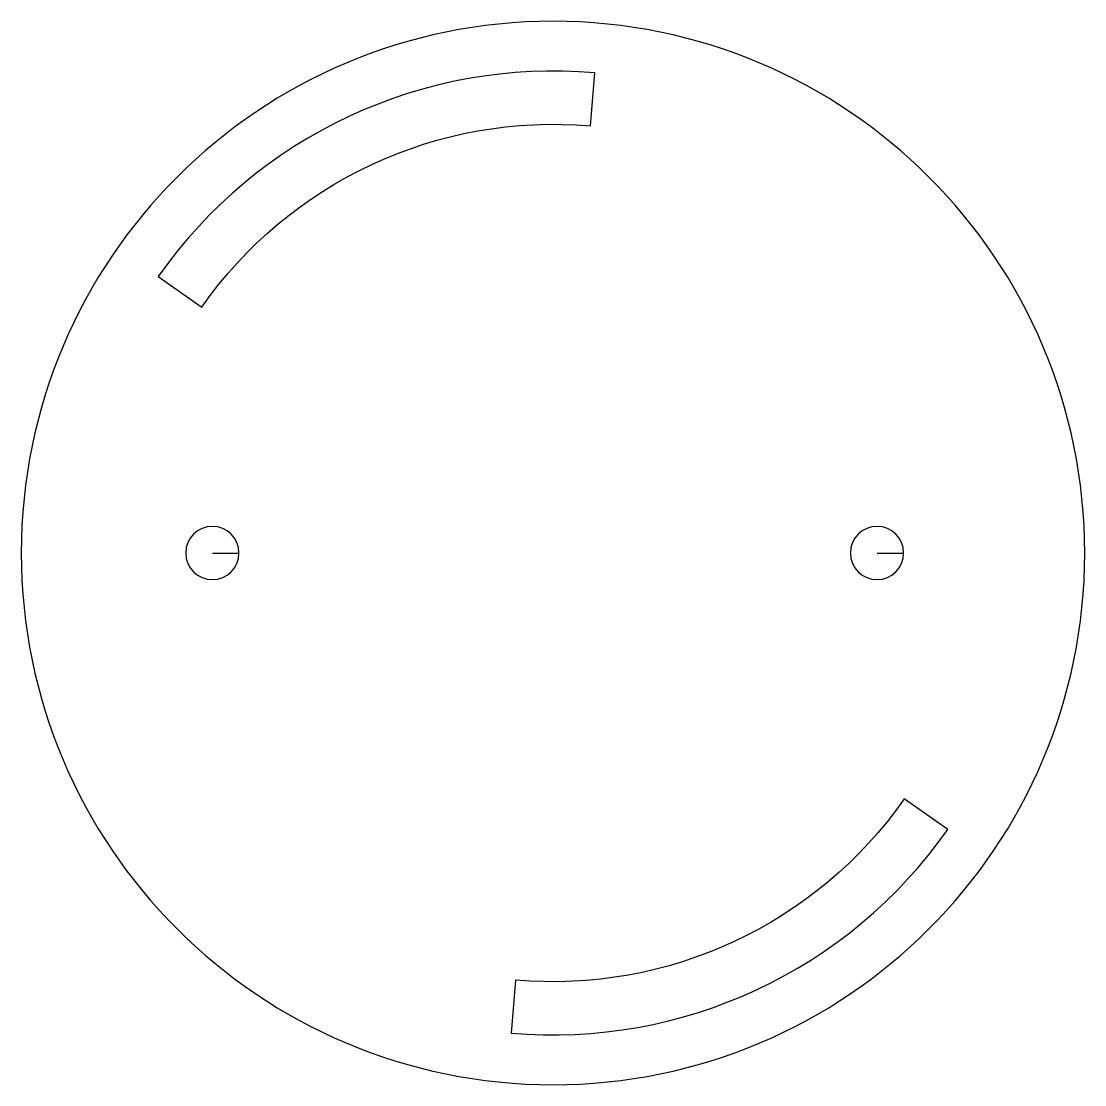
# Model space of a CAD drawing. Extents: x 68 to 132, y 68 to 132.
import ezdxf

# ---------------------------------------------------------------- set-up
doc = ezdxf.new("R2010")
doc.units = 0
doc.layers.add('C00-00-00-BLACK', color=7, linetype='CONTINUOUS')

msp = doc.modelspace()

# ---------------------------------------------------------------- linework, layer by layer
at = {"layer": 'C00-00-00-BLACK'}
for p, q in [((102.248, 125.702), (102.527, 128.889)), ((102.527, 128.889), (102.527, 128.889)), ((76.2448, 116.634), (78.8659, 114.798)), ((79.4999, 99.9998), (81.1001, 99.9998)), ((119.5, 99.9998), (121.1, 99.9998)), ((132, 99.9998), (132, 99.9998)), ((123.756, 83.3663), (121.134, 85.2018)), ((97.7512, 74.2982), (97.4725, 71.1105)), ((97.4725, 71.1105), (97.4725, 71.1105))]:
    msp.add_line(p, q, dxfattribs=at)
for points in [[(99.9998, 132), (82.327, 132), (68, 117.673), (68, 99.9998)], [(132, 99.9998), (132, 117.673), (117.673, 132), (99.9998, 132)], [(102.527, 128.889), (92.2062, 129.793), (82.1873, 125.121), (76.2448, 116.634)], [(78.8659, 114.798), (84.1527, 122.349), (93.0663, 126.505), (102.248, 125.702)], [(79.4999, 101.6), (78.6165, 101.6), (77.9, 100.884), (77.9, 99.9998)], [(81.1001, 99.9998), (81.1001, 100.884), (80.3836, 101.6), (79.4999, 101.6)], [(119.5, 101.6), (118.617, 101.6), (117.9, 100.884), (117.9, 99.9998)], [(121.1, 99.9998), (121.1, 100.884), (120.384, 101.6), (119.5, 101.6)], [(68, 99.9998), (68, 82.327), (82.327, 68), (99.9998, 68)], [(77.9, 99.9998), (77.9, 99.1164), (78.6165, 98.3999), (79.4999, 98.3999)], [(79.4999, 98.3999), (80.3836, 98.3999), (81.1001, 99.1164), (81.1001, 99.9998)], [(99.9998, 68), (117.673, 68), (132, 82.327), (132, 99.9998)], [(117.9, 99.9998), (117.9, 99.1164), (118.617, 98.3999), (119.5, 98.3999)], [(119.5, 98.3999), (120.384, 98.3999), (121.1, 99.1164), (121.1, 99.9998)], [(121.134, 85.2018), (115.847, 77.6513), (106.934, 73.4949), (97.7512, 74.2982)], [(97.4725, 71.1105), (107.794, 70.2074), (117.813, 74.8796), (123.756, 83.3663)]]:
    msp.add_open_spline(points, degree=3, dxfattribs=at)

doc.saveas('drawing.dxf')
